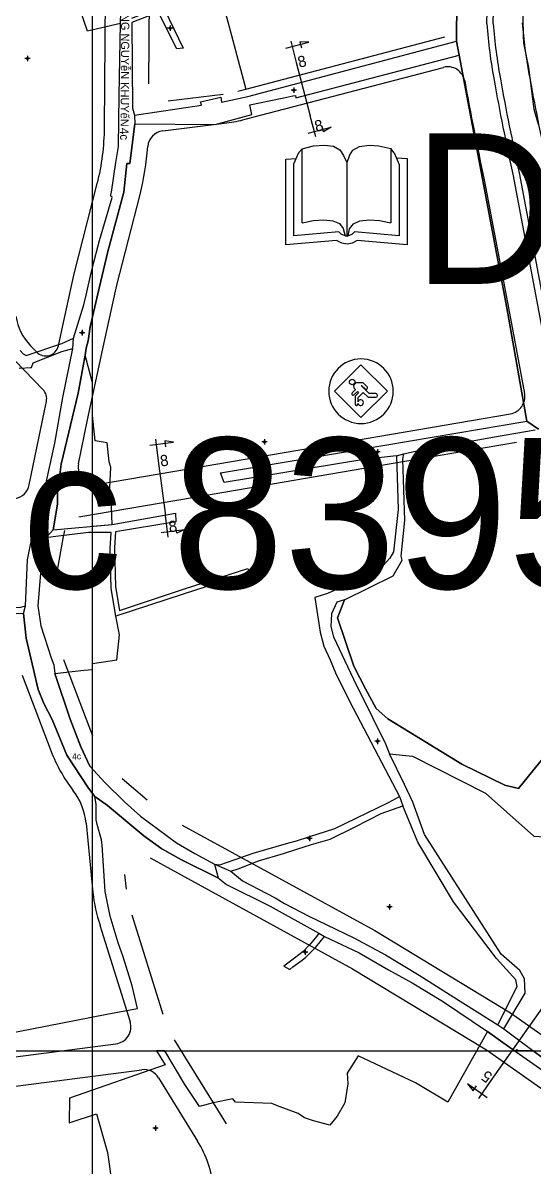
# Model space of a CAD drawing. Extents: x 548357 to 553070, y 1834500 to 1842500.
# Drawn here: x 551468 to 551705, y 1837946 to 1838478 of the extents above; entities that cross this region are included whole.
import ezdxf

# ---------------------------------------------------------------- set-up
doc = ezdxf.new("R2010")
doc.units = 0
for name, color, linetype in [('Level 10', 7, 'Continuous'), ('Level 11', 7, 'Continuous'), ('Level 13', 7, 'Continuous'), ('Level 2', 7, 'Continuous'), ('Level 20', 7, 'Continuous'), ('Level 30', 7, 'Continuous'), ('Level 4', 7, 'Continuous'), ('Level 52', 7, 'Continuous'), ('Level 55', 7, 'Continuous'), ('Level 61', 7, 'Continuous'), ('Level 62', 7, 'Continuous'), ('Level 7', 7, 'Continuous')]:
    doc.layers.add(name, color=color, linetype=linetype)

msp = doc.modelspace()

# ---------------------------------------------------------------- linework, layer by layer
at = {"layer": 'Level 10'}
for p, q in [((551669.1, 1838469.55), (551670.35, 1838462.97)), ((551519.52, 1838435.05), (551519.62, 1838431.08)), ((551490.75, 1838326.6), (551491.21, 1838331.48)), ((551701.82, 1838292.8), (551707.27, 1838289.05)), ((551641.34, 1838276.77), (551644.73, 1838277.67)), ((551478.25, 1838238.49), (551481.73, 1838242.36)), ((551467.95, 1838203.3), (551468.75, 1838206.89)), ((551642.66, 1838118.27), (551644.16, 1838113.87)), ((551556.74, 1838086.8), (551564.27, 1838083.5)), ((551556.74, 1838086.8), (551558.33, 1838080.4)), ((551605.23, 1838054.68), (551607.77, 1838053.13)), ((551688.32, 1838012.03), (551691.2, 1838010.19))]:
    msp.add_line(p, q, dxfattribs=at)
for points in [[(551666.14, 1838584.16), (551669.98, 1838564.33), (551669.1, 1838469.55)], [(551491.21, 1838331.48), (551495.9, 1838346.97), (551497.01, 1838351.39), (551499.36, 1838361.86), (551503.15, 1838376.9), (551509.11, 1838396.81), (551508.95, 1838397.35), (551508.34, 1838397.4), (551508.85, 1838399.29), (551510.84, 1838413.17), (551512.1, 1838420.48), (551512.38, 1838444.43), (551512.99, 1838477.76), (551513.33, 1838487.76), (551512.02, 1838511.5), (551509.12, 1838525.91), (551506.94, 1838532.9), (551499.32, 1838546.69), (551494.27, 1838553.58)], [(551699.53, 1838505.43), (551700.22, 1838472.07), (551700.35, 1838468.66), (551702.61, 1838457.22), (551705.17, 1838437.95), (551707.08, 1838430.94)], [(551518.32, 1838480.17), (551531.18, 1838485.17), (551531.81, 1838483.71), (551533.43, 1838484.26), (551542.13, 1838466.27), (551539.15, 1838465.93), (551533.32, 1838477.65), (551530.67, 1838483.09), (551518.21, 1838478.17)], [(551518.21, 1838478.17), (551518.59, 1838438.3), (551519.52, 1838435.05)], [(551519.52, 1838435.05), (551550.62, 1838439.83), (551550.17, 1838441.37), (551559.57, 1838443.52), (551559.91, 1838441.12), (551572.19, 1838443.74), (551669.1, 1838469.55)], [(551519.62, 1838431.08), (551556.92, 1838430.83), (551574.1, 1838435.42), (551573.1, 1838439.94), (551588.07, 1838443.02), (551588.92, 1838443.25), (551593.17, 1838444.13), (551594.29, 1838444.32), (551594.48, 1838443.15), (551670.35, 1838462.97)], [(551670.35, 1838462.97), (551692.58, 1838345.46), (551701.82, 1838292.8)], [(551481.73, 1838242.36), (551483.77, 1838254.17), (551483.74, 1838259.17), (551485.41, 1838272.89), (551493.32, 1838305.86), (551496.55, 1838323.45), (551497.03, 1838326.84), (551497.9, 1838330.24), (551498.86, 1838336.73), (551501.12, 1838345.93), (551502.38, 1838352.05), (551507.11, 1838371.68), (551514.49, 1838399.3), (551516, 1838412.71), (551517.28, 1838412.57), (551519.62, 1838431.08)], [(551466.36, 1838325.63), (551467.75, 1838324.2), (551469.09, 1838323.42), (551485.7, 1838328.96), (551491.21, 1838331.48)], [(551465.82, 1838317.46), (551471.6, 1838317.82), (551472.4, 1838320.01), (551485.65, 1838325.22), (551490.75, 1838326.6)], [(551468.75, 1838206.89), (551469.82, 1838228.39), (551473.25, 1838245.94), (551477.43, 1838260), (551482.45, 1838282.59), (551486.2, 1838303.86), (551490.75, 1838326.6)], [(551641.34, 1838276.77), (551626.03, 1838275.06), (551561.14, 1838264.25), (551559.44, 1838268.77), (551591.9, 1838274.17), (551701.82, 1838292.8)], [(551644.73, 1838277.67), (551650.7, 1838279.07), (551686.86, 1838285.55), (551705.68, 1838288.83)], [(551641.34, 1838276.77), (551642.01, 1838251.74), (551639.9, 1838232.03), (551638.25, 1838229.08), (551633.81, 1838224.33), (551624.35, 1838219.45), (551609.15, 1838212.72), (551603.28, 1838210.75), (551605.73, 1838194.62), (551607.48, 1838188.19), (551610.38, 1838181.81), (551612.89, 1838175.71), (551619.42, 1838162.64), (551642.66, 1838118.27)], [(551617.15, 1838209.72), (551639.69, 1838220.87), (551643.94, 1838228.12), (551643.44, 1838230.01), (551645.19, 1838246.65), (551644.18, 1838275.15), (551644.73, 1838277.67)], [(551481.73, 1838242.36), (551509.05, 1838244.79), (551538.6, 1838250), (551538.75, 1838245.96), (551510.68, 1838241.32), (551510.17, 1838234.14), (551510.64, 1838215.74), (551512.51, 1838204.76), (551542.8, 1838214.79), (551572.22, 1838224.28), (551572.75, 1838222.35), (551542.06, 1838212.44), (551510.78, 1838202.09), (551508.58, 1838215), (551508.11, 1838233.39), (551508.65, 1838240.98), (551498.06, 1838241.05), (551481.65, 1838239.05), (551478.25, 1838238.49)], [(551478.25, 1838238.49), (551475.82, 1838222.16), (551474.53, 1838206.89), (551475.92, 1838197.66), (551480.81, 1838182.69), (551482.07, 1838179.53), (551482.47, 1838175.5), (551489.62, 1838154.23), (551494.61, 1838141.43), (551498.79, 1838132.39), (551505.88, 1838124.68), (551514.79, 1838115.82), (551522.24, 1838109.18), (551539.03, 1838096.75), (551547.52, 1838091.8), (551556.74, 1838086.8)], [(551617.15, 1838209.72), (551613.62, 1838208.68), (551611.06, 1838203.27), (551610.8, 1838197.28), (551612.06, 1838192.49), (551621.22, 1838172.77), (551630.09, 1838154.94), (551636.2, 1838142.83), (551638.08, 1838138.18)], [(551617.15, 1838209.72), (551613.92, 1838201.38), (551621.41, 1838178.92), (551626.86, 1838168.42), (551631.9, 1838159.12), (551637.25, 1838154.36), (551671.67, 1838133.29), (551691.63, 1838123.61), (551697.95, 1838121.93), (551713.9, 1838141.63)], [(551467.95, 1838203.3), (551448.32, 1838202.83), (551432.33, 1838202.26), (551422.24, 1838201.76), (551422.18, 1838202.22), (551412.24, 1838201.7), (551408.44, 1838202.02), (551404.57, 1838201.54), (551404.2, 1838205.08), (551408.17, 1838205.23), (551421.98, 1838205.3), (551432.56, 1838205.16), (551447.5, 1838205.21), (551466.64, 1838206.29), (551468.75, 1838206.89)], [(551467.95, 1838203.3), (551469.19, 1838191.84), (551474.64, 1838167.98), (551477.41, 1838161.55), (551481.15, 1838154.14), (551488.11, 1838137.5), (551498.13, 1838122.12), (551501.06, 1838118.23), (551506.95, 1838114.08), (551523.79, 1838099.92), (551532.18, 1838093.87), (551541.31, 1838088.83), (551558.3, 1838080.42), (551558.33, 1838080.4)], [(551638.08, 1838138.18), (551648.74, 1838137.07), (551682.67, 1838119.9), (551705.13, 1838099.9), (551712.73, 1838099.35), (551723.29, 1838102.44), (551750.57, 1838125.61), (551786.61, 1838120.58), (551811.52, 1838114.87), (551860.34, 1838086.78), (551901.68, 1838054.37), (551933.03, 1838031.41), (551937.4, 1838028.12), (551945.41, 1838020.1), (551952.26, 1838012.77), (551959.92, 1838004.89), (551964.95, 1838000.51), (551965.31, 1838000), (551969.26, 1837994.39), (551971.39, 1837989.37), (551977.25, 1837973.81), (551970.2, 1837949.01), (551969.81, 1837939.74)], [(551691.2, 1838010.19), (551701.06, 1838026.82), (551700.76, 1838033.45), (551698.65, 1838037.39), (551689.94, 1838044.94), (551654.34, 1838100.56), (551648.84, 1838115.57), (551645.01, 1838123.79), (551638.08, 1838138.18)], [(551556.74, 1838086.8), (551559.13, 1838086.55), (551562.7, 1838087.74), (551574.7, 1838091.9), (551591.17, 1838096.77), (551594.74, 1838097.73), (551600.49, 1838099.49), (551612.56, 1838103.39), (551637.56, 1838115.55), (551642.66, 1838118.27)], [(551564.27, 1838083.5), (551567.7, 1838084.69), (551577.16, 1838088.34), (551588.74, 1838091.74), (551595.03, 1838093.83), (551601.78, 1838096.01), (551610.52, 1838098.51), (551622.03, 1838104.19), (551634.23, 1838110.42), (551644.16, 1838113.87)], [(551688.32, 1838012.03), (551697.42, 1838029.93), (551696.83, 1838033.03), (551687.78, 1838042.93), (551667.72, 1838069.36), (551651.19, 1838097.1), (551644.16, 1838113.87)], [(551564.27, 1838083.5), (551569.65, 1838079.02), (551584.84, 1838071.2), (551589.28, 1838068.58), (551600.51, 1838062.59), (551621.48, 1838052.49), (551636.24, 1838044.6), (551651.77, 1838035.15), (551667.9, 1838025.02), (551688.32, 1838012.03)], [(551558.33, 1838080.4), (551562.22, 1838077.31), (551582.5, 1838067.2), (551605.23, 1838054.68)], [(551605.23, 1838054.68), (551604.18, 1838053.28), (551601.18, 1838049.56), (551597.92, 1838046.21), (551593.82, 1838043.03), (551588.84, 1838039.34), (551591.72, 1838037.84), (551593.14, 1838039.05), (551597.41, 1838042.17), (551599.19, 1838043.54), (551603.78, 1838048.15), (551607.77, 1838053.13)], [(551607.77, 1838053.13), (551623.9, 1838045.65), (551637.49, 1838037.69), (551648.56, 1838031.62), (551662.7, 1838023.03), (551683.57, 1838008.98), (551690.69, 1838003.83), (551720.19, 1837983.22), (551727.72, 1837978.19)], [(551691.2, 1838010.19), (551709.66, 1837996.38), (551714.87, 1837993.41), (551720.1, 1837990.16), (551725.26, 1837986.39), (551745.43, 1837972.99), (551764.39, 1837963.01), (551773.04, 1837958.96), (551778.62, 1837955.41), (551797.24, 1837940.59), (551801.33, 1837937.81), (551822.12, 1837919.99), (551835.79, 1837909.86)]]:
    msp.add_lwpolyline(points, dxfattribs=at)
at = {"layer": 'Level 11'}
for p, q in [((551535.38, 1838475.55), (551534.75, 1838475.55)), ((551536, 1838476.18), (551535.38, 1838475.55)), ((551535.38, 1838475.55), (551536, 1838474.93)), ((551536, 1838476.8), (551536, 1838476.18)), ((551536.63, 1838475.55), (551536, 1838476.18)), ((551536, 1838474.93), (551536.63, 1838475.55)), ((551536, 1838474.93), (551536, 1838474.3)), ((551537.25, 1838475.55), (551536.63, 1838475.55)), ((551469.16, 1838461.41), (551468.53, 1838461.41)), ((551469.78, 1838462.04), (551469.16, 1838461.41)), ((551469.16, 1838461.41), (551469.78, 1838460.79)), ((551469.78, 1838462.66), (551469.78, 1838462.04)), ((551470.41, 1838461.41), (551469.78, 1838462.04)), ((551469.78, 1838460.79), (551470.41, 1838461.41)), ((551469.78, 1838460.79), (551469.78, 1838460.16)), ((551471.03, 1838461.41), (551470.41, 1838461.41)), ((551592.91, 1838446.78), (551592.29, 1838446.78)), ((551593.54, 1838447.4), (551592.91, 1838446.78)), ((551592.91, 1838446.78), (551593.54, 1838446.15)), ((551593.54, 1838448.03), (551593.54, 1838447.4)), ((551594.16, 1838446.78), (551593.54, 1838447.4)), ((551593.54, 1838446.15), (551594.16, 1838446.78)), ((551593.54, 1838446.15), (551593.54, 1838445.53)), ((551594.79, 1838446.78), (551594.16, 1838446.78)), ((551494.58, 1838333.97), (551493.96, 1838333.97)), ((551495.21, 1838334.6), (551494.58, 1838333.97)), ((551494.58, 1838333.97), (551495.21, 1838333.35)), ((551495.21, 1838335.22), (551495.21, 1838334.6)), ((551495.83, 1838333.97), (551495.21, 1838334.6)), ((551495.21, 1838333.35), (551495.83, 1838333.97)), ((551495.21, 1838333.35), (551495.21, 1838332.72)), ((551496.46, 1838333.97), (551495.83, 1838333.97)), ((551579.87, 1838283.9), (551579.24, 1838283.27)), ((551579.87, 1838284.52), (551579.87, 1838283.9)), ((551580.49, 1838283.27), (551579.87, 1838283.9)), ((551579.24, 1838283.27), (551578.62, 1838283.27)), ((551579.24, 1838283.27), (551579.87, 1838282.65)), ((551579.87, 1838282.65), (551580.49, 1838283.27)), ((551579.87, 1838282.65), (551579.87, 1838282.02)), ((551581.12, 1838283.27), (551580.49, 1838283.27)), ((551631.8, 1838278.58), (551631.17, 1838278.58)), ((551632.42, 1838279.2), (551631.8, 1838278.58)), ((551631.8, 1838278.58), (551632.42, 1838277.95)), ((551632.42, 1838279.83), (551632.42, 1838279.2)), ((551633.05, 1838278.58), (551632.42, 1838279.2)), ((551632.42, 1838277.95), (551633.05, 1838278.58)), ((551633.67, 1838278.58), (551633.05, 1838278.58)), ((551632.42, 1838277.95), (551632.42, 1838277.33)), ((551508.71, 1838226.04), (551508.09, 1838226.04)), ((551509.34, 1838226.67), (551508.71, 1838226.04)), ((551508.71, 1838226.04), (551509.34, 1838225.42)), ((551509.34, 1838227.29), (551509.34, 1838226.67)), ((551509.96, 1838226.04), (551509.34, 1838226.67)), ((551509.34, 1838225.42), (551509.96, 1838226.04)), ((551509.34, 1838225.42), (551509.34, 1838224.79)), ((551510.59, 1838226.04), (551509.96, 1838226.04)), ((551632.43, 1838145.18), (551632.43, 1838144.55)), ((551631.81, 1838143.93), (551631.18, 1838143.93)), ((551632.43, 1838144.55), (551631.81, 1838143.93)), ((551631.81, 1838143.93), (551632.43, 1838143.3)), ((551633.06, 1838143.93), (551632.43, 1838144.55)), ((551632.43, 1838143.3), (551633.06, 1838143.93)), ((551632.43, 1838143.3), (551632.43, 1838142.68)), ((551633.68, 1838143.93), (551633.06, 1838143.93)), ((551600.18, 1838098.68), (551599.55, 1838098.68)), ((551600.8, 1838099.3), (551600.18, 1838098.68)), ((551600.18, 1838098.68), (551600.8, 1838098.05)), ((551600.8, 1838099.93), (551600.8, 1838099.3)), ((551601.43, 1838098.68), (551600.8, 1838099.3)), ((551600.8, 1838098.05), (551601.43, 1838098.68)), ((551600.8, 1838098.05), (551600.8, 1838097.43)), ((551602.05, 1838098.68), (551601.43, 1838098.68)), ((551637.43, 1838066.91), (551636.81, 1838066.91)), ((551638.06, 1838067.53), (551637.43, 1838066.91)), ((551637.43, 1838066.91), (551638.06, 1838066.28)), ((551638.06, 1838068.16), (551638.06, 1838067.53)), ((551638.68, 1838066.91), (551638.06, 1838067.53)), ((551638.06, 1838066.28), (551638.68, 1838066.91)), ((551638.06, 1838066.28), (551638.06, 1838065.66)), ((551639.31, 1838066.91), (551638.68, 1838066.91)), ((551598.24, 1838045.82), (551597.62, 1838045.82)), ((551598.87, 1838046.45), (551598.24, 1838045.82)), ((551598.24, 1838045.82), (551598.87, 1838045.2)), ((551598.87, 1838047.07), (551598.87, 1838046.45)), ((551599.49, 1838045.82), (551598.87, 1838046.45)), ((551598.87, 1838045.2), (551599.49, 1838045.82)), ((551598.87, 1838045.2), (551598.87, 1838044.57)), ((551600.12, 1838045.82), (551599.49, 1838045.82)), ((551529.24, 1837964.64), (551528.62, 1837964.02)), ((551529.24, 1837965.27), (551529.24, 1837964.64)), ((551529.87, 1837964.02), (551529.24, 1837964.64)), ((551528.62, 1837964.02), (551527.99, 1837964.02)), ((551528.62, 1837964.02), (551529.24, 1837963.39)), ((551529.24, 1837963.39), (551529.87, 1837964.02)), ((551529.24, 1837963.39), (551529.24, 1837962.77)), ((551530.49, 1837964.02), (551529.87, 1837964.02))]:
    msp.add_line(p, q, dxfattribs=at)
for centre in [(551536, 1838475.55), (551469.78, 1838461.41), (551593.54, 1838446.78), (551495.21, 1838333.97), (551579.87, 1838283.27), (551632.42, 1838278.58), (551509.34, 1838226.04), (551632.43, 1838143.93), (551600.8, 1838098.68), (551638.06, 1838066.91), (551598.87, 1838045.82), (551529.24, 1837964.02)]:
    msp.add_circle(centre, 0.15, dxfattribs=at)
at = {"layer": 'Level 13'}
for points in [[(551589.8, 1838466.25), (551600.57, 1838469.07)], [(551592.1, 1838469.47), (551594.66, 1838459.67)], [(551600.57, 1838469.07), (551596.42, 1838469.24), (551597.13, 1838466.5)], [(551594.66, 1838459.67), (551601.18, 1838434.84)], [(551603.74, 1838425.05), (551601.18, 1838434.84)], [(551600.16, 1838426.73), (551610.94, 1838429.55)], [(551610.94, 1838429.55), (551607.39, 1838427.36), (551606.67, 1838430.11)], [(551529.26, 1838284.48), (551530.57, 1838274.44)], [(551537.62, 1838283.02), (551533.52, 1838283.71), (551533.88, 1838280.9)], [(551526.58, 1838281.58), (551537.62, 1838283.02)], [(551530.57, 1838274.44), (551533.89, 1838248.98)], [(551535.2, 1838238.95), (551533.89, 1838248.98)], [(551531.86, 1838241.06), (551542.9, 1838242.5)], [(551542.9, 1838242.5), (551539.11, 1838240.78), (551538.74, 1838243.59)], [(551685.31, 1837986.16), (551709.08, 1838019.93)], [(551679.49, 1837977.88), (551685.31, 1837986.16)], [(551683.43, 1837978.2), (551674.32, 1837984.61)], [(551674.32, 1837984.61), (551676.87, 1837981.33), (551678.51, 1837983.65)]]:
    msp.add_lwpolyline(points, dxfattribs=at)
at = {"layer": 'Level 2'}
msp.add_lwpolyline([(551713.9, 1838141.63), (551697.95, 1838121.93), (551691.63, 1838123.61), (551671.67, 1838133.29), (551637.25, 1838154.36), (551631.9, 1838159.12), (551626.86, 1838168.42), (551621.41, 1838178.92), (551613.92, 1838201.38), (551617.15, 1838209.72), (551613.62, 1838208.68), (551611.06, 1838203.27), (551610.8, 1838197.28), (551612.06, 1838192.49), (551621.22, 1838172.77), (551630.09, 1838154.94), (551636.2, 1838142.83), (551638.08, 1838138.18), (551648.74, 1838137.07), (551682.67, 1838119.9), (551705.13, 1838099.9), (551712.73, 1838099.35)], dxfattribs=at)
at = {"layer": 'Level 20'}
for points in [[(551707.27, 1838289.05), (551701.82, 1838292.8), (551692.58, 1838345.46), (551670.35, 1838462.97), (551669.1, 1838469.55), (551669.98, 1838564.33)], [(551699.53, 1838505.43), (551700.22, 1838472.07), (551700.35, 1838468.66), (551702.61, 1838457.22), (551705.17, 1838437.95), (551707.08, 1838430.94)], [(551518.21, 1838478.17), (551518.59, 1838438.3), (551519.52, 1838435.05), (551519.62, 1838431.08), (551517.28, 1838412.57), (551516, 1838412.71), (551514.49, 1838399.3), (551507.11, 1838371.68), (551502.38, 1838352.05), (551501.12, 1838345.93), (551498.86, 1838336.73), (551497.9, 1838330.24), (551497.03, 1838326.84), (551496.55, 1838323.45), (551493.32, 1838305.86), (551485.41, 1838272.89), (551483.74, 1838259.17), (551483.77, 1838254.17), (551481.73, 1838242.36), (551478.25, 1838238.49), (551475.82, 1838222.16), (551474.53, 1838206.89), (551475.92, 1838197.66), (551480.81, 1838182.69), (551482.07, 1838179.53), (551482.47, 1838175.5), (551489.62, 1838154.23), (551494.61, 1838141.43), (551498.79, 1838132.39), (551505.88, 1838124.68), (551514.79, 1838115.82), (551522.24, 1838109.18), (551539.03, 1838096.75), (551547.52, 1838091.8), (551556.74, 1838086.8), (551558.33, 1838080.4), (551558.3, 1838080.42), (551541.31, 1838088.83), (551532.18, 1838093.87), (551523.79, 1838099.92), (551506.95, 1838114.08), (551501.06, 1838118.23), (551498.13, 1838122.12), (551488.11, 1838137.5), (551481.15, 1838154.14), (551477.41, 1838161.55), (551474.64, 1838167.98), (551469.19, 1838191.84), (551467.95, 1838203.3), (551468.75, 1838206.89), (551469.82, 1838228.39), (551473.25, 1838245.94), (551477.43, 1838260), (551482.45, 1838282.59), (551486.2, 1838303.86), (551490.75, 1838326.6), (551491.21, 1838331.48), (551495.9, 1838346.97), (551497.01, 1838351.39), (551499.36, 1838361.86), (551503.15, 1838376.9), (551509.11, 1838396.81), (551508.95, 1838397.35), (551508.34, 1838397.4), (551508.85, 1838399.29), (551510.84, 1838413.17), (551512.1, 1838420.48), (551512.38, 1838444.43), (551512.99, 1838477.76), (551513.33, 1838487.76)]]:
    msp.add_lwpolyline(points, dxfattribs=at)
at = {"layer": 'Level 30'}
for p, q in [((551683.22, 1838477.56), (551686.11, 1838599.95)), ((551686.23, 1838477.64), (551689.11, 1838599.82)), ((551505.56, 1838429.48), (551506.07, 1838499.43)), ((551526.2, 1838449.74), (551526.57, 1838499.31)), ((551571.25, 1838447.24), (551663.79, 1838471.5)), ((551570.98, 1838433.21), (551663.08, 1838457.36)), ((551535.2, 1838441.74), (551560.7, 1838444.95)), ((551567.55, 1838446.27), (551571.25, 1838447.24)), ((551532.67, 1838427.81), (551562.38, 1838431.55)), ((551471.15, 1838327.88), (551473.94, 1838324.99)), ((551463.96, 1838320.93), (551476.99, 1838307.44)), ((551486.43, 1838181.97), (551499.94, 1838146.52)), ((551467.27, 1838174.66), (551480.79, 1838139.22)), ((551513.83, 1838126.66), (551525.35, 1838116.67)), ((551496.97, 1838105.88), (551500.17, 1838073.62)), ((551514.92, 1838081.96), (551515.59, 1838075.15)), ((551518.19, 1838063.28), (551532.62, 1838017.01)), ((551503.45, 1838058.46), (551517.46, 1838013.56)), ((551357.46, 1837983.26), (551510.86, 1838003.24)), ((551538, 1838005.19), (551562.04, 1837966.1)), ((551358.32, 1837969.76), (551522.86, 1837991.19)), ((551530.71, 1837987.45), (551548.83, 1837957.98))]:
    msp.add_line(p, q, dxfattribs=at)
for points in [[(551568.07, 1838582.78), (551571.23, 1838552.77), (551545.1, 1838545.22), (551560.4, 1838487.78), (551571.25, 1838447.24)], [(551695.32, 1838407.75), (551716.86, 1838293.25), (551724.82, 1838251.74)], [(551698.26, 1838408.35), (551719.81, 1838293.81), (551727.76, 1838252.3)], [(551484.12, 1838327.89), (551485.21, 1838332.95), (551491.26, 1838360.76), (551502.21, 1838403.36)], [(551682.09, 1838405.07), (551693.28, 1838345.58), (551700.79, 1838305.63)], [(551493.49, 1838272.99), (551497.65, 1838293.38), (551505.25, 1838328.61), (551511.21, 1838356.02), (551522.07, 1838398.29)], [(551624.77, 1838294.48), (551637.03, 1838306.73), (551624.77, 1838318.98), (551612.52, 1838306.73), (551624.77, 1838294.48)], [(551627.59, 1838308.86), (551625.82, 1838310.63), (551622.3, 1838310.63), (551621.35, 1838309.62), (551621.42, 1838308.38), (551622.24, 1838307.56), (551620.69, 1838306.04)], [(551621.64, 1838305.16), (551623.13, 1838306.61), (551623.63, 1838306.01), (551622.05, 1838304.4), (551622.05, 1838300.82)], [(551623.41, 1838301.86), (551623.41, 1838303.8), (551625.82, 1838306.17), (551628.1, 1838303.95), (551631.67, 1838303.95)], [(551631.67, 1838305.63), (551628.63, 1838305.63), (551624.9, 1838309.33), (551625.04, 1838309.48), (551626.67, 1838307.84)], [(551470.57, 1838263.2), (551477.59, 1838297.59), (551478.54, 1838302)], [(551623.41, 1838300.82), (551623.41, 1838301.02)], [(551502.68, 1838263.51), (551558.18, 1838273), (551694.28, 1838296.26)], [(551493.66, 1838248.27), (551561.91, 1838259.94), (551631.54, 1838271.84), (551697.09, 1838283.05)], [(551482.96, 1838219.23), (551486.4, 1838238.23), (551487.17, 1838241.99)], [(551541.62, 1838104.98), (551631.15, 1838055.96), (551694.29, 1838017.62), (551795.94, 1837946.08)], [(551526.72, 1838089.77), (551620.9, 1838038.2), (551683.06, 1838000.46), (551774.7, 1837935.96)]]:
    msp.add_lwpolyline(points, dxfattribs=at)
msp.add_circle((551620.66, 1838311.04), 1.3, dxfattribs=at)
for centre, radius, start, end in [((551943.97, 1838498.23), 261.56, 184.5319, 190.3041), ((551943.99, 1838498.23), 258.59, 184.5663, 190.3044), ((551944.12, 1838498.25), 245.22, 184.7287, 190.3058), ((551665.1, 1838449.62), 8, 10.161, 104.6912), ((552934.74, 1838677.18), 1251.87, 190.2517, 192.27475), ((552934.74, 1838677.18), 1281.87, 190.16103, 192.25566), ((552934.74, 1838677.18), 1268.37, 190.2517, 192.26417), ((552934.74, 1838677.18), 1265.37, 190.2517, 192.26608), ((551554.05, 1838497.78), 66.75, 277.1734, 284.6912), ((551395.81, 1838430.28), 109.75, 345.8001, 359.5818), ((551533.67, 1838419.88), 8, 97.1734, 175.6841), ((551395.81, 1838430.28), 130.25, 345.7831, 355.6841), ((551489.13, 1838345.24), 25, 188.3188, 224.0029), ((551478.26, 1838329.16), 6, 224.0029, 347.8318), ((551624.77, 1838306.73), 15, 0, 180), ((551472.67, 1838303.27), 6, 347.8318, 44.0029), ((551624.77, 1838306.73), 15, 180, 0), ((551621.14, 1838305.58), 0.65, 134.3922, 319.5917), ((551627.16, 1838308.33), 0.684, 225.0171, 50.5804), ((551631.67, 1838304.79), 0.838, 270, 90), ((551692.93, 1838304.15), 8, 279.7002, 10.6527), ((551622.73, 1838300.82), 0.681, 180, 0), ((551624.64, 1838301.44), 1.3, 198.8846, 161.1154), ((551501.33, 1838271.4), 8, 168.4711, 279.7002), ((551462.73, 1838264.8), 8, 279.7002, 348.4711), ((551546.43, 1838164.24), 70.25, 200.8694, 217.711), ((551467.12, 1838102.92), 30, 5.6576, 37.711), ((551567.59, 1838080.3), 67.75, 185.6576, 198.802), ((551509.82, 1838011.17), 8, 277.4223, 17.3227), ((551523.9, 1837983.26), 8, 31.5966, 97.4223), ((551504.33, 1837930.61), 52.25, 6.3673, 31.5966)]:
    msp.add_arc(centre, radius, start, end, dxfattribs=at)
at = {"layer": 'Level 52'}
for p, q in [((551595.92, 1838417.75), (551597.5, 1838419.5)), ((551616.68, 1838416.39), (551618.15, 1838413.04)), ((551640.21, 1838417.61), (551638.63, 1838419.57)), ((551589.88, 1838414.69), (551594.68, 1838415)), ((551589.88, 1838374.78), (551589.88, 1838414.69)), ((551619.36, 1838416.36), (551618.15, 1838413.04)), ((551618.15, 1838413.04), (551618.15, 1838379.03)), ((551641.21, 1838415.29), (551646.24, 1838414.96)), ((551646.24, 1838414.96), (551646.24, 1838374.78)), ((551508.34, 1838397.4), (551508.85, 1838399.29)), ((551500, 1838364.4), (551503.15, 1838376.9)), ((551613.32, 1838376.84), (551589.88, 1838374.78)), ((551615.94, 1838375.57), (551613.32, 1838376.84)), ((551618.37, 1838375.14), (551615.94, 1838375.57)), ((551617.39, 1838379.03), (551618.85, 1838379.03)), ((551620.61, 1838375.57), (551618.37, 1838375.14)), ((551622.99, 1838376.84), (551620.61, 1838375.57)), ((551646.24, 1838374.78), (551622.99, 1838376.84)), ((551500, 1838341.37), (551500, 1838364.4)), ((551499.99, 1838295.52), (551500, 1838310.72)), ((551508.61, 1838256.79), (551508.03, 1838261.85)), ((551509.05, 1838244.79), (551508.61, 1838256.79)), ((551500, 1838243.99), (551509.05, 1838244.79)), ((551500, 1838241.04), (551500, 1838243.99)), ((551508.65, 1838240.98), (551500, 1838241.04)), ((551500, 1838180.11), (551511.24, 1838181.87)), ((551500, 1838177.36), (551500, 1838180.11)), ((551500, 1838119.64), (551500, 1838131.07)), ((551501.06, 1838118.23), (551500, 1838119.64)), ((551502.12, 1838105.32), (551501.68, 1838107.45)), ((551458.25, 1838007.52), (551506.65, 1838017.12)), ((551683.57, 1838008.98), (551665.21, 1837976.13)), ((551690.69, 1838003.83), (551683.57, 1838008.98)), ((551696.18, 1838000), (551690.69, 1838003.83)), ((551533.59, 1838000), (551529.72, 1838000)), ((551529.72, 1838000), (551533.71, 1837993.42)), ((551542.84, 1837984.37), (551533.59, 1838000)), ((551696.76, 1838000), (551696.18, 1838000)), ((551704.82, 1838000), (551697.54, 1838000)), ((551533.71, 1837993.42), (551489.2, 1837977.94)), ((551549.7, 1837974.16), (551542.84, 1837984.37)), ((551665.21, 1837976.13), (551650.05, 1837985.1)), ((551501.75, 1837970.78), (551506.87, 1837952.69))]:
    msp.add_line(p, q, dxfattribs=at)
for points in [[(551512.38, 1838444.43), (551512.99, 1838477.76), (551497.72, 1838474.25), (551494.41, 1838483.66), (551494.27, 1838484.35)], [(551508.85, 1838399.29), (551510.84, 1838413.17), (551512.1, 1838420.48), (551512.38, 1838444.43)], [(551593.54, 1838378.94), (551593.54, 1838412.46), (551595.92, 1838417.75)], [(551597.5, 1838385.08), (551597.5, 1838419.5), (551602.77, 1838420.78), (551607.79, 1838421.2), (551611.95, 1838420.66), (551614.91, 1838419.07), (551616.68, 1838416.39)], [(551619.36, 1838416.36), (551620.92, 1838418.86), (551624.1, 1838420.62), (551628.51, 1838421.2), (551633.1, 1838420.79), (551638.63, 1838419.57), (551638.63, 1838385.04)], [(551640.21, 1838417.61), (551642.58, 1838412.12), (551642.58, 1838378.96)], [(551503.15, 1838376.9), (551509.11, 1838396.81), (551508.95, 1838397.35), (551508.34, 1838397.4)], [(551597.5, 1838385.08), (551602.63, 1838386.07), (551607.52, 1838386.44), (551611.76, 1838386.01), (551614.71, 1838384.72), (551616.53, 1838382.44), (551617.39, 1838379.03)], [(551618.85, 1838379.03), (551619.45, 1838382.26), (551621.26, 1838384.58), (551624.27, 1838385.97), (551628.5, 1838386.44), (551633.45, 1838386.06), (551638.63, 1838385.04)], [(551617.39, 1838379.03), (551615.63, 1838379.75), (551614.47, 1838380.86), (551593.54, 1838378.94)], [(551642.58, 1838378.96), (551621.82, 1838380.89), (551620.56, 1838379.68), (551618.85, 1838379.03)], [(551500, 1838310.72), (551496.55, 1838323.45), (551497.03, 1838326.84), (551497.9, 1838330.24), (551498.86, 1838336.73), (551500, 1838341.37)], [(551508.03, 1838261.85), (551508.47, 1838271.49), (551507.65, 1838273.9), (551506.75, 1838282.78), (551501.28, 1838283.63), (551499.99, 1838295.52)], [(551508.58, 1838215), (551508.11, 1838233.39), (551508.65, 1838240.98)], [(551511.24, 1838181.87), (551512.48, 1838193.4), (551510.78, 1838202.09), (551508.58, 1838215)], [(551500, 1838131.07), (551498.79, 1838132.39), (551494.61, 1838141.43), (551489.62, 1838154.23), (551482.47, 1838175.5), (551495.87, 1838177.01), (551500, 1838177.36)], [(551501.68, 1838107.45), (551501.73, 1838114.68), (551501.06, 1838118.23)], [(551505.84, 1838074.02), (551504.4, 1838095.63), (551504.2, 1838098.15), (551502.12, 1838105.32)], [(551520.9, 1838019.61), (551518.35, 1838030.22), (551514.17, 1838043.73), (551511.91, 1838050.29), (551508.12, 1838062.65), (551505.84, 1838074.02)], [(551506.65, 1838017.12), (551520.9, 1838019.61)], [(551650.05, 1837985.1), (551623.49, 1837997.73), (551618.33, 1837989.63), (551618.65, 1837984.67), (551617.24, 1837975.89), (551613.66, 1837969.57), (551610.29, 1837965.47)], [(551720.1, 1837990.16), (551714.87, 1837993.41), (551709.66, 1837996.38), (551704.82, 1838000)], [(551489.2, 1837977.94), (551489.12, 1837966.5), (551501.75, 1837970.78)], [(551584.05, 1837975.14), (551583.33, 1837975.58), (551566.38, 1837976.18), (551565.18, 1837977.66), (551556.1, 1837975.83), (551549.7, 1837974.16)], [(551610.29, 1837965.47), (551602.67, 1837967.49), (551598.48, 1837968.83), (551595.56, 1837970.86), (551586.02, 1837974.45), (551584.05, 1837975.14)], [(551506.87, 1837952.69), (551511.45, 1837920.93), (551538.83, 1837928.14)]]:
    msp.add_lwpolyline(points, dxfattribs=at)
for start, end in [(84.3665, 193.0029), (346.9971, 84.3665)]:
    msp.add_arc((551697.15, 1838000.09), 0.4, start, end, dxfattribs=at)
at = {"layer": 'Level 61'}
for p, q in [((551500, 1835000), (551500, 1841000)), ((549500, 1838000), (552500, 1838000))]:
    msp.add_line(p, q, dxfattribs=at)

# ---------------------------------------------------------------- texts
at = {"layer": 'Level 13'}
for s, rotation, p in [('8', 14.6912, (551596.15, 1838457.1)), ('8', 14.6912, (551603.97, 1838427.26)), ('8', 7.4223, (551531.72, 1838271.7)), ('8', 7.4223, (551535.7, 1838241.11)), ('5', 144.8599, (551686.32, 1837988.97))]:
    msp.add_text(s, height=5.21, rotation=rotation, dxfattribs=at).set_placement(p)
at = {"layer": 'Level 4'}
msp.add_text('đườNG NGUYễN KHUYếN', height=3.8115, rotation=269.6953, dxfattribs=at).set_placement((551513.35, 1838491.77))
at = {"layer": 'Level 55'}
for s, p in [('839551-1-d', (551536.9, 1838215)), ('839551-1-c', (551040.18, 1838215))]:
    msp.add_text(s, height=70, dxfattribs=at).set_placement(p)
at = {"layer": 'Level 62'}
msp.add_text('DC87', height=70, dxfattribs=at).set_placement((551648.8, 1838356.67))
at = {"layer": 'Level 7'}
for height, rotation, p in [(4.034, 271.7354, (551512.68, 1838429.17)), (2.936, 3.7473, (551490.59, 1838135.33))]:
    msp.add_text('4c', height=height, rotation=rotation, dxfattribs=at).set_placement(p)

doc.saveas('drawing.dxf')
